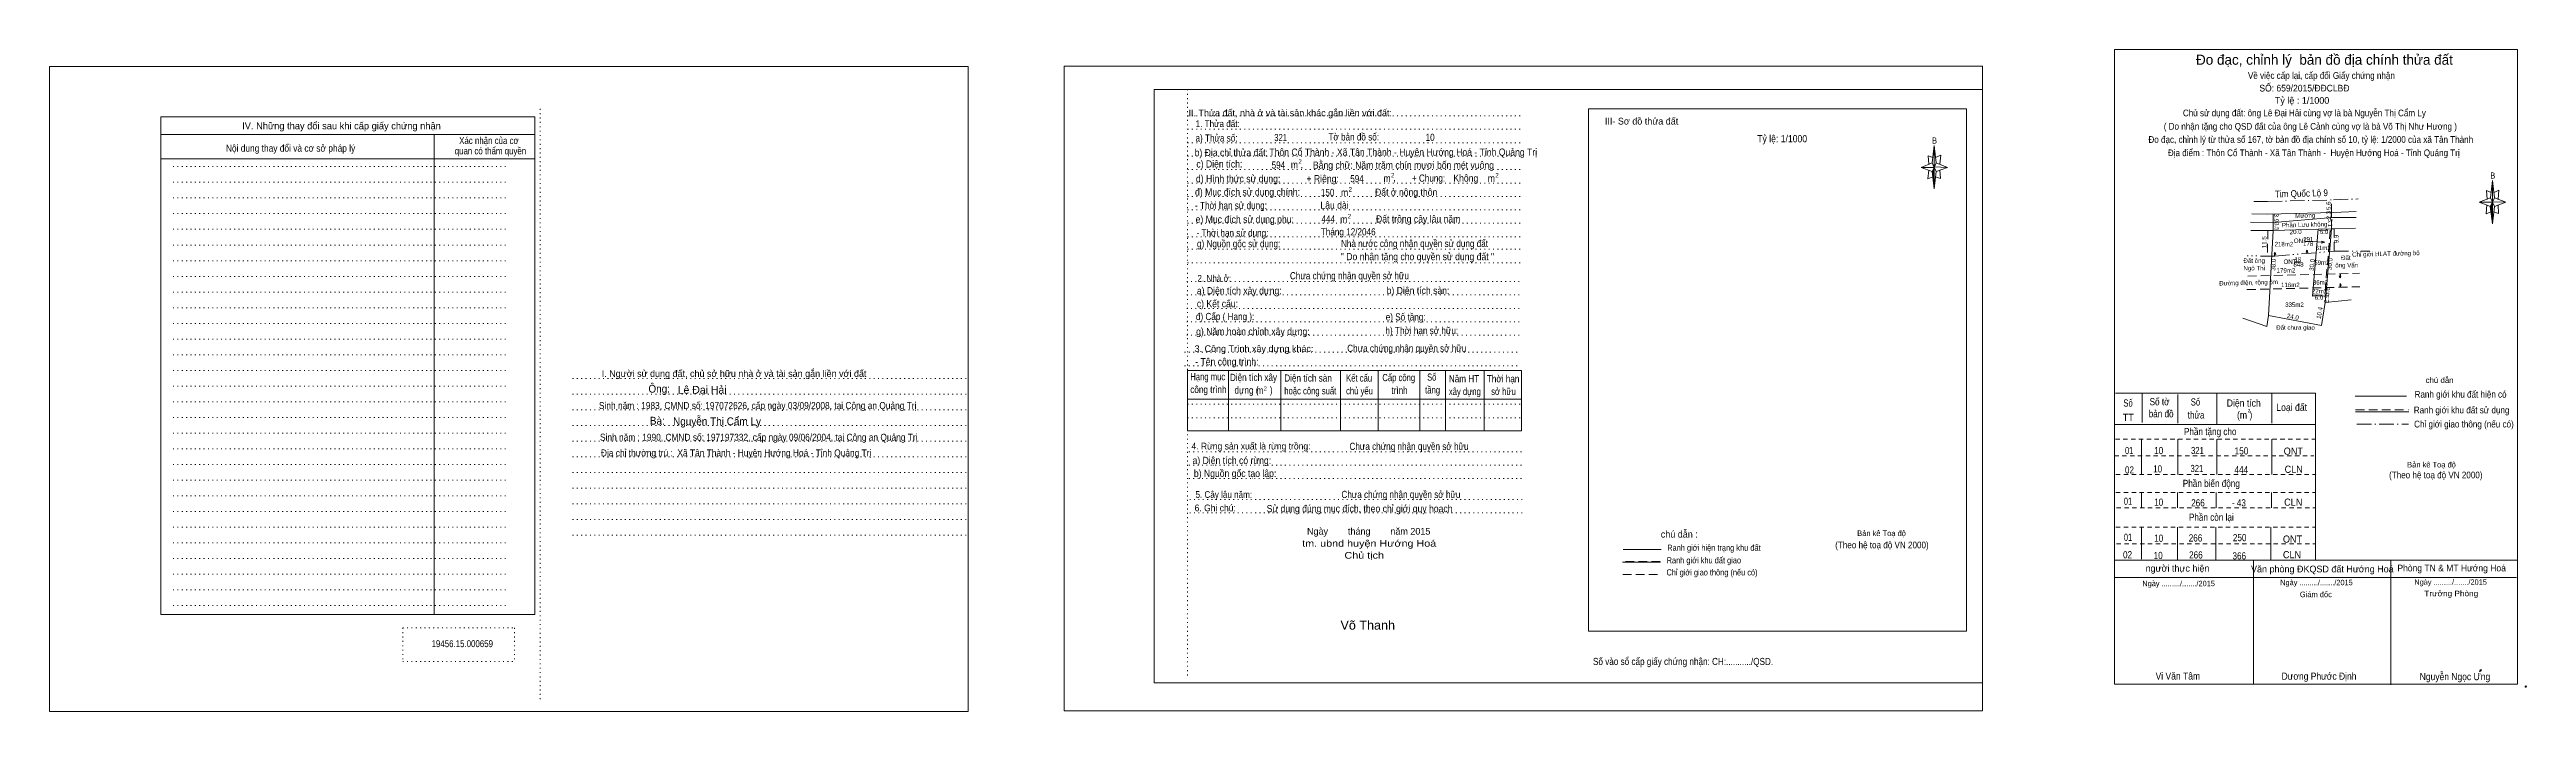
# Model space of a CAD drawing. Header units: metres. Extents: x 537628 to 538735, y 1836606 to 1836902.
import ezdxf
from ezdxf.enums import TextEntityAlignment as Align

# ---------------------------------------------------------------- set-up
doc = ezdxf.new("R2010")
doc.units = ezdxf.units.M
doc.header["$LTSCALE"] = 1.3
doc.header["$PDMODE"] = 32
doc.header["$PDSIZE"] = 0.65
for name, pattern in [('DASH_DOUBLE_DOT', [9.2, 5, -1.2, 0.3, -1.2, 0.3, -1.2]), ('DOT_DASHED', [7.7, 5, -1.2, 0.3, -1.2]), ('DOTTED', [1.5, 0.3, -1.2]), ('MEDIUM_DASHED', [4.5, 3, -1.5]), ('SHORT_DASHED', [2.7, 1.5, -1.2])]:
    doc.linetypes.add(name, pattern=pattern)
for name, color, linetype, lineweight in [('1', 7, 'DOTTED', 13), ('10', 7, 'Continuous', 13), ('2', 7, 'Continuous', 13), ('22', 7, 'Continuous', 13), ('30', 7, 'Continuous', 13), ('5', 7, 'Continuous', 13), ('50', 7, 'MEDIUM_DASHED', 13)]:
    doc.layers.add(name, color=color, linetype=linetype, lineweight=lineweight)
for name, color, linetype in [('28', 7, 'Continuous'), ('60', 7, 'Continuous'), ('62', 7, 'Continuous'), ('9', 7, 'Continuous')]:
    doc.layers.add(name, color=color, linetype=linetype)

msp = doc.modelspace()

# ---------------------------------------------------------------- hatches: boundary and pattern name
at = {"layer": '30'}
msp.add_hatch(color=256, dxfattribs=at).paths.add_polyline_path([(538470.42, 1836849.24), (538470.42, 1836839.64), (538469.42, 1836847.44)])
at = {"layer": '5'}
for points in [[(538719.85, 1836833.63), (538719.85, 1836824.03), (538718.85, 1836831.83)], [(538714.74, 1836624.57), (538714.82, 1836624.63), (538714.86, 1836624.73), (538714.78, 1836624.81), (538714.7, 1836624.85), (538714.62, 1836624.81), (538714.54, 1836624.77), (538713.98, 1836624.15), (538714.14, 1836624.15)]]:
    msp.add_hatch(color=256, dxfattribs=at).paths.add_polyline_path(points)

# ---------------------------------------------------------------- linework, layer by layer
at = {"layer": '1', "linetype": 'Continuous'}
for p, q in [((538121.82, 1836884.04), (538492.02, 1836884.04)), ((538121.82, 1836884.04), (538121.82, 1836619.04)), ((538492.02, 1836884.04), (538492.02, 1836619.04)), ((538550.8, 1836734.39), (538640.8, 1836734.39)), ((538121.82, 1836619.04), (538492.02, 1836619.04))]:
    msp.add_line(p, q, dxfattribs=at)
at = {"layer": '1'}
for p, q in [((538136.82, 1836884.04), (538136.82, 1836621.24)), ((537847.62, 1836875.36), (537847.62, 1836610.36)), ((538136.82, 1836872.24), (538285.94, 1836872.24)), ((538136.82, 1836866.24), (538285.94, 1836866.24)), ((538136.82, 1836860.24), (538285.94, 1836860.24)), ((538136.82, 1836854.24), (538285.94, 1836854.24)), ((537683.54, 1836849.56), (537832.62, 1836849.56)), ((538136.82, 1836848.24), (538285.94, 1836848.24)), ((537683.54, 1836842.56), (537832.62, 1836842.56)), ((537683.54, 1836835.56), (537832.62, 1836835.56)), ((538136.82, 1836842.24), (538285.94, 1836842.24)), ((538136.82, 1836836.24), (538285.94, 1836836.24)), ((537683.54, 1836828.56), (537832.62, 1836828.56)), ((537683.54, 1836821.56), (537832.62, 1836821.56)), ((538136.82, 1836830.24), (538285.94, 1836830.24)), ((538136.82, 1836824.24), (538285.94, 1836824.24)), ((537683.54, 1836814.56), (537832.62, 1836814.56)), ((538136.82, 1836818.24), (538285.94, 1836818.24)), ((538136.82, 1836812.76), (538285.94, 1836812.76)), ((537683.54, 1836807.56), (537832.62, 1836807.56)), ((537683.54, 1836800.56), (537832.62, 1836800.56)), ((538136.82, 1836806.64), (538285.94, 1836806.64)), ((537683.54, 1836793.56), (537832.62, 1836793.56)), ((538136.42, 1836798.24), (538285.54, 1836798.24)), ((538136.42, 1836792.24), (538285.54, 1836792.24)), ((537683.54, 1836786.56), (537832.62, 1836786.56)), ((537683.54, 1836779.56), (537832.62, 1836779.56)), ((538136.42, 1836786.24), (538285.54, 1836786.24)), ((538136.42, 1836780.24), (538285.54, 1836780.24)), ((537683.54, 1836772.56), (537832.62, 1836772.56)), ((537683.54, 1836765.56), (537832.62, 1836765.56)), ((538135.42, 1836766.64), (538284.54, 1836766.64)), ((538136.42, 1836774.24), (538285.54, 1836774.24)), ((537683.54, 1836758.56), (537832.62, 1836758.56)), ((537862.02, 1836754.96), (538038.14, 1836754.96)), ((538135.42, 1836760.64), (538284.54, 1836760.64)), ((537683.54, 1836751.56), (537832.62, 1836751.56)), ((537683.54, 1836744.56), (537832.62, 1836744.56)), ((537862.02, 1836747.96), (538038.14, 1836747.96)), ((538136.82, 1836743.44), (538285.94, 1836743.44)), ((537683.54, 1836737.56), (537832.62, 1836737.56)), ((537862.02, 1836740.96), (538038.14, 1836740.96)), ((537862.02, 1836733.96), (538038.14, 1836733.96)), ((538136.82, 1836737.44), (538285.94, 1836737.44)), ((537683.54, 1836730.56), (537832.62, 1836730.56)), ((537683.54, 1836723.56), (537832.62, 1836723.56)), ((537862.02, 1836726.96), (538038.14, 1836726.96)), ((538137.42, 1836722.24), (538286.54, 1836722.24)), ((537683.54, 1836716.56), (537832.62, 1836716.56)), ((537862.02, 1836719.96), (538038.14, 1836719.96)), ((537862.02, 1836712.96), (538038.14, 1836712.96)), ((538137.42, 1836716.24), (538286.54, 1836716.24)), ((538137.42, 1836710.24), (538286.54, 1836710.24)), ((537683.54, 1836709.56), (537832.62, 1836709.56)), ((537683.54, 1836702.56), (537832.62, 1836702.56)), ((537862.02, 1836705.96), (538038.14, 1836705.96)), ((537862.02, 1836698.96), (538038.14, 1836698.96)), ((538137.74, 1836700.96), (538286.82, 1836700.96)), ((537683.54, 1836695.56), (537832.62, 1836695.56)), ((537683.54, 1836688.56), (537832.62, 1836688.56)), ((537862.02, 1836691.96), (538038.14, 1836691.96)), ((538137.74, 1836694.96), (538286.82, 1836694.96)), ((537683.54, 1836681.56), (537832.62, 1836681.56)), ((537862.02, 1836684.96), (538038.14, 1836684.96)), ((537683.54, 1836674.56), (537832.62, 1836674.56)), ((537683.54, 1836667.56), (537832.62, 1836667.56)), ((537683.54, 1836660.56), (537832.62, 1836660.56)), ((537683.54, 1836653.56), (537832.62, 1836653.56)), ((537786.14, 1836643.56), (537836.14, 1836643.56)), ((537786.14, 1836643.56), (537786.14, 1836628.56)), ((537836.14, 1836643.56), (537836.14, 1836628.56)), ((537786.14, 1836628.56), (537836.14, 1836628.56))]:
    msp.add_line(p, q, dxfattribs=at)
at = {"layer": '1', "linetype": 'SHORT_DASHED'}
for p, q in [((538551.32, 1836727.83), (538640.44, 1836727.83)), ((538550.86, 1836720.33), (538639.98, 1836720.33)), ((538551.6, 1836712.03), (538640.72, 1836712.03)), ((538551.6, 1836703.97), (538640.72, 1836703.97)), ((538551.6, 1836688.61), (538640.72, 1836688.61)), ((538551.84, 1836697.17), (538640.96, 1836697.17)), ((538551.84, 1836681.07), (538640.96, 1836681.07))]:
    msp.add_line(p, q, dxfattribs=at)
at = {"layer": '1', "linetype": 'Continuous'}
for points in [[(537628.34, 1836606.24), (538038.74, 1836606.24), (538038.74, 1836894.24), (537628.34, 1836894.24)], [(538081.62, 1836606.44), (538492.02, 1836606.44), (538492.02, 1836894.44), (538081.62, 1836894.44)]]:
    msp.add_lwpolyline(points, close=True, dxfattribs=at)
at = {"layer": '10'}
for p, q in [((538136.82, 1836758.44), (538285.94, 1836758.44)), ((538136.82, 1836758.44), (538136.82, 1836731.56)), ((538155.14, 1836758.44), (538155.14, 1836731.56)), ((538178.54, 1836758.44), (538178.54, 1836731.56)), ((538205.14, 1836758.44), (538205.14, 1836731.56)), ((538222.02, 1836758.44), (538222.02, 1836731.56)), ((538240.62, 1836758.44), (538240.62, 1836731.56)), ((538252.02, 1836758.44), (538252.02, 1836731.56)), ((538269.34, 1836758.44), (538269.34, 1836731.56)), ((538285.94, 1836758.44), (538285.94, 1836731.56)), ((538136.82, 1836745.64), (538285.94, 1836745.64)), ((538136.82, 1836731.56), (538285.94, 1836731.56))]:
    msp.add_line(p, q, dxfattribs=at)
at = {"layer": '2'}
for p, q in [((537678.02, 1836871.84), (537845.14, 1836871.84)), ((537678.02, 1836871.84), (537678.02, 1836649.56)), ((537845.14, 1836871.84), (537845.14, 1836649.56)), ((537678.02, 1836863.84), (537845.14, 1836863.84)), ((537800.14, 1836863.84), (537800.14, 1836649.56)), ((537678.02, 1836853.04), (537845.14, 1836853.04)), ((537678.02, 1836649.56), (537845.14, 1836649.56))]:
    msp.add_line(p, q, dxfattribs=at)
msp.add_lwpolyline([(538315.94, 1836875.44), (538484.82, 1836875.44), (538484.82, 1836642.04), (538315.94, 1836642.04)], close=True, dxfattribs=at)
at = {"layer": '22', "linetype": 'MEDIUM_DASHED'}
for p, q in [((538647.88, 1836829.1), (538647.89, 1836834.71)), ((538619.41, 1836821), (538619.33, 1836809.61)), ((538621.83, 1836824.57), (538621.82, 1836828.46)), ((538621.84, 1836821.06), (538621.83, 1836824.59)), ((538647.88, 1836829.1), (538647.87, 1836826.76)), ((538647.89, 1836821.71), (538647.87, 1836826.76)), ((538649.12, 1836821.74), (538649.05, 1836811.8)), ((538610.5, 1836800.63), (538660.48, 1836801.93)), ((538610.14, 1836794.62), (538660.56, 1836795.92)), ((538639.89, 1836792.18), (538644.92, 1836792.31))]:
    msp.add_line(p, q, dxfattribs=at)
at = {"layer": '22'}
for p, q in [((538622.03, 1836824.59), (538611.73, 1836824.69)), ((538619.74, 1836783.07), (538621.84, 1836821.06)), ((538621.84, 1836821.06), (538641.89, 1836821.56)), ((538622.03, 1836824.59), (538648.32, 1836826.8)), ((538648.32, 1836826.8), (538658.99, 1836826.84)), ((538636.22, 1836816.09), (538638.83, 1836816.09)), ((538644.97, 1836815.8), (538638.83, 1836816.09)), ((538644.97, 1836815.8), (538643.24, 1836815.39)), ((538644.97, 1836815.8), (538643.4, 1836816.3)), ((538631.74, 1836806.87), (538634.12, 1836806.87)), ((538645.38, 1836791.82), (538645.14, 1836788.94)), ((538645.14, 1836788.94), (538656.69, 1836790.03))]:
    msp.add_line(p, q, dxfattribs=at)
at = {"layer": '22', "linetype": 'DASH_DOUBLE_DOT'}
for p, q in [((538622.61, 1836809.58), (538610.22, 1836809.7)), ((538622.61, 1836809.58), (538649.02, 1836811.8)), ((538649.02, 1836811.8), (538665.07, 1836811.87))]:
    msp.add_line(p, q, dxfattribs=at)
at = {"layer": '22', "lineweight": 25}
for p, q in [((538622.61, 1836811.18), (538622.85, 1836810.36)), ((538636.93, 1836812.25), (538636.6, 1836811.18)), ((538636.93, 1836812.25), (538636.93, 1836810.81)), ((538636.93, 1836812.25), (538637.18, 1836811.26)), ((538651.82, 1836799.86), (538651.47, 1836800.73)), ((538651.81, 1836797.39), (538651.56, 1836796.49)), ((538651.81, 1836797.39), (538651.81, 1836795.69)), ((538651.81, 1836797.39), (538652.05, 1836796.49))]:
    msp.add_line(p, q, dxfattribs=at)
at = {"layer": '22', "linetype": 'DOT_DASHED'}
msp.add_lwpolyline([(538613.17, 1836834.02), (538619.36, 1836834), (538648.81, 1836834.73), (538659.84, 1836835.12)], dxfattribs=at)
at = {"layer": '22'}
for points in [[(538611.92, 1836821.03), (538619.5, 1836821), (538621.84, 1836821.06)], [(538612.26, 1836828.43), (538619.42, 1836828.4), (538648.98, 1836829.13), (538658.88, 1836829.48)], [(538641.89, 1836821.56), (538639.34, 1836791.67), (538645.38, 1836791.82)], [(538641.89, 1836821.56), (538647.89, 1836821.71), (538645.38, 1836791.82)], [(538647.89, 1836821.71), (538649.2, 1836821.74), (538658.66, 1836822.07)], [(538619.74, 1836783.07), (538643.38, 1836778.61), (538645.14, 1836788.94)], [(538608.25, 1836781.87), (538618.98, 1836778.23), (538619.74, 1836783.07)]]:
    msp.add_lwpolyline(points, dxfattribs=at)
at = {"layer": '22', "linetype": 'MEDIUM_DASHED'}
msp.add_lwpolyline([(538642.35, 1836821.07), (538647.34, 1836821.2), (538644.92, 1836792.31)], dxfattribs=at)
at = {"layer": '22', "lineweight": 25}
for points in [[(538622.61, 1836809.58), (538622.61, 1836811.18), (538622.32, 1836810.31)], [(538651.82, 1836801.64), (538651.82, 1836799.86), (538652.05, 1836800.73)]]:
    msp.add_lwpolyline(points, dxfattribs=at)
at = {"layer": '30'}
for p, q in [((538469.54, 1836851.24), (538470.42, 1836859.04)), ((538469.54, 1836847.44), (538464.54, 1836849.24)), ((538471.34, 1836847.44), (538470.42, 1836839.64)), ((538473.14, 1836844.24), (538471.02, 1836845.04)), ((538471.34, 1836851.24), (538476.34, 1836849.24)), ((538472.94, 1836848.04), (538473.14, 1836844.24))]:
    msp.add_line(p, q, dxfattribs=at)
for points in [[(538469.82, 1836853.64), (538467.74, 1836854.44), (538468.02, 1836850.64)], [(538471.02, 1836853.64), (538473.34, 1836854.64), (538472.94, 1836850.64)], [(538470.42, 1836849.24), (538469.54, 1836851.24), (538464.54, 1836849.24)], [(538467.94, 1836848.04), (538467.54, 1836844.04), (538469.74, 1836845.04)], [(538470.42, 1836849.24), (538471.34, 1836847.44), (538476.34, 1836849.24)]]:
    msp.add_lwpolyline(points, dxfattribs=at)
for points in [[(538470.42, 1836859.04), (538471.34, 1836851.24), (538470.42, 1836849.24)], [(538470.42, 1836849.24), (538464.54, 1836849.24), (538469.54, 1836851.24), (538471.34, 1836847.44), (538476.34, 1836849.24), (538470.42, 1836849.44)], [(538470.42, 1836849.24), (538470.42, 1836839.64), (538469.42, 1836847.44)]]:
    msp.add_lwpolyline(points, close=True, dxfattribs=at)
at = {"layer": '5'}
for p, q in [((538718.93, 1836835.63), (538719.85, 1836843.43)), ((538718.93, 1836831.83), (538713.93, 1836833.63)), ((538720.73, 1836831.83), (538719.85, 1836824.03)), ((538720.73, 1836835.63), (538725.73, 1836833.63)), ((538722.33, 1836832.43), (538722.53, 1836828.63)), ((538722.53, 1836828.63), (538720.45, 1836829.43)), ((538551.4, 1836748.39), (538640.8, 1836748.39)), ((538563.28, 1836748.07), (538563.28, 1836735.27)), ((538579.28, 1836747.79), (538579.28, 1836734.99)), ((538596.6, 1836748.39), (538596.6, 1836734.67)), ((538621.2, 1836748.39), (538621.2, 1836734.99)), ((538640.8, 1836748.39), (538640.8, 1836673.75)), ((538658.48, 1836747.11), (538681.48, 1836747.11)), ((538658.68, 1836739.99), (538682.48, 1836739.99)), ((538563, 1836727.83), (538563, 1836712.03)), ((538579.28, 1836727.83), (538579.28, 1836712.03)), ((538596.6, 1836727.83), (538596.6, 1836712.03)), ((538621.2, 1836727.83), (538621.2, 1836712.03)), ((538563, 1836703.97), (538563, 1836697.17)), ((538579.1, 1836703.97), (538579.1, 1836697.17)), ((538596.44, 1836703.97), (538596.44, 1836697.17)), ((538621.08, 1836703.97), (538621.08, 1836697.17)), ((538563, 1836688.61), (538563, 1836674.29)), ((538579.1, 1836688.61), (538579.1, 1836674.05)), ((538596.2, 1836688.61), (538596.2, 1836674.05)), ((538620.82, 1836688.61), (538620.82, 1836673.79)), ((538551, 1836673.75), (538731, 1836673.75)), ((538551, 1836666.05), (538730.6, 1836666.05)), ((538613.12, 1836673.75), (538613.12, 1836618.35)), ((538674.46, 1836673.53), (538674.46, 1836618.13))]:
    msp.add_line(p, q, dxfattribs=at)
at = {"layer": '5', "linetype": 'MEDIUM_DASHED'}
msp.add_line((538658.68, 1836740.99), (538682.28, 1836740.99), dxfattribs=at)
at = {"layer": '5', "linetype": 'DOT_DASHED'}
msp.add_line((538659.24, 1836734.53), (538682.24, 1836734.53), dxfattribs=at)
at = {"layer": '5'}
for points in [[(538551, 1836901.85), (538731, 1836901.85), (538731, 1836618.35), (538551, 1836618.35)], [(538719.85, 1836843.43), (538720.73, 1836835.63), (538719.85, 1836833.63)], [(538719.85, 1836833.63), (538713.93, 1836833.63), (538718.93, 1836835.63), (538720.73, 1836831.83), (538725.73, 1836833.63), (538719.85, 1836833.83)], [(538719.85, 1836833.63), (538719.85, 1836824.03), (538718.85, 1836831.83)], [(538714.74, 1836624.57), (538714.82, 1836624.63), (538714.86, 1836624.73), (538714.78, 1836624.81), (538714.7, 1836624.85), (538714.62, 1836624.81), (538714.54, 1836624.77), (538713.98, 1836624.15), (538714.14, 1836624.15)]]:
    msp.add_lwpolyline(points, close=True, dxfattribs=at)
for points in [[(538719.85, 1836833.63), (538718.93, 1836835.63), (538713.93, 1836833.63)], [(538717.33, 1836832.43), (538716.93, 1836828.43), (538719.13, 1836829.43)], [(538719.25, 1836838.03), (538717.13, 1836838.83), (538717.45, 1836835.03)], [(538719.85, 1836833.63), (538720.73, 1836831.83), (538725.73, 1836833.63)], [(538720.53, 1836838.03), (538722.73, 1836839.03), (538722.33, 1836835.03)]]:
    msp.add_lwpolyline(points, dxfattribs=at)
msp.add_point((538734.68, 1836617.35), dxfattribs=at)
at = {"layer": '50', "linetype": 'Continuous'}
for p, q in [((538348.4, 1836678.58), (538331.4, 1836678.58)), ((538348.1, 1836672.88), (538331.1, 1836672.88))]:
    msp.add_line(p, q, dxfattribs=at)
at = {"layer": '50'}
for p, q in [((538348, 1836673.28), (538330.9, 1836673.28)), ((538331.2, 1836667.4), (538348.3, 1836667.4))]:
    msp.add_line(p, q, dxfattribs=at)

# ---------------------------------------------------------------- texts
at = {"layer": '1', "width": 0.85}
msp.add_text('2', height=1.5, dxfattribs=at).set_placement((538611.065, 1836739.79), align=Align.CENTER)
at = {"layer": '10'}
for s, height, p in [('IV. Những thay đổi sau khi cấp giấy chứng nhận', 3.1, (537758.775, 1836866.24)), ('III- Sơ đồ thửa đất', 3, (538339.655, 1836868.36))]:
    msp.add_text(s, height=height, dxfattribs=at).set_placement(p, align=Align.CENTER)
for s, width, p in [('Nội dung thay đổi và cơ sở pháp lý', 0.9, (537736.035, 1836856.24)), ('Xác nhận của cơ', 0.85, (537824.65, 1836859.64)), (' 19456.15.000659', 0.85, (537812.26, 1836634.96))]:
    msp.add_text(s, height=3.1, dxfattribs=dict(at, width=width)).set_placement(p, align=Align.CENTER)
at = {"layer": '2'}
for s, height, p in [('II. Thửa đất, nhà ở và tài sản khác gắn liền với đất:', 3, (538137.22, 1836872.04)), (',', 3.2, (538187.22, 1836848.96)), (',', 3.2, (538228.62, 1836843.04)), ('3. Công Trình xây dựng khác:', 3, (538139.94, 1836766.76))]:
    msp.add_text(s, height=height, dxfattribs=at).set_placement(p)
for s, height, width, p in [('1. Thửa đất:', 3, 0.9, (538140.42, 1836867.24)), ('Tờ bản đồ số:', 3.2, 0.85, (538199.74, 1836861.24)), ('a) Thửa số:', 3.2, 0.85, (538140.34, 1836860.76)), ('Tỷ lệ: 1/1000', 3.2, 0.9, (538391.34, 1836860.44)), ('d) Hình thức sử dụng:', 3.2, 0.9, (538140.54, 1836842.56)), ('c) Diện tích:', 3.2, 0.9, (538140.74, 1836849.16)), ('m', 3.2, 0.9, (538182.94, 1836848.84)), ('2', 2, 0.8, (538186.34, 1836850.84)), ('+ Riêng:', 3.2, 0.9, (538189.94, 1836842.56)), ('Bằng chữ: Năm trăm chín mươi bốn mét vuông', 3.2, 0.9, (538192.82, 1836848.64)), ('m', 3.2, 0.9, (538224.34, 1836842.76)), ('2', 2, 0.8, (538227.74, 1836844.76)), ('+ Chung:', 3.2, 0.85, (538237.04, 1836842.84)), ('Không', 3.2, 0.9, (538255.54, 1836842.84)), ('m', 3.2, 0.9, (538270.94, 1836842.76)), ('2', 2, 0.8, (538274.34, 1836844.76)), ('đ) Mục đích sử dụng chính: ', 3.2, 0.9, (538140.14, 1836836.64)), ('- Thời hạn sử dụng: ', 3.2, 0.85, (538140.14, 1836830.64)), ('Lâu dài', 3.2, 0.9, (538196.14, 1836830.76)), ('150', 3.2, 0.85, (538196.34, 1836836.44)), ('m', 3.2, 0.9, (538205.36, 1836836.42)), ('2', 2, 0.8, (538208.76, 1836838.42)), ('Đất ở nông thôn', 3.2, 0.9, (538220.58, 1836836.56)), ('e) Mục đích sử dụng phụ: ', 3.2, 0.9, (538140.42, 1836824.44)), ('- Thời hạn sử dụng: ', 3.2, 0.85, (538140.82, 1836818.36)), ('Tháng 12/2046', 3.2, 0.85, (538196.34, 1836818.86)), ('444', 3.2, 0.85, (538196.62, 1836824.58)), ('m', 3.2, 0.9, (538204.98, 1836824.44)), ('2', 2, 0.8, (538208.38, 1836826.44)), ('Đất trồng cây lâu năm', 3.2, 0.9, (538221, 1836824.6)), ('g) Nguồn gốc sử dụng: ', 3.2, 0.85, (538141.02, 1836813.56)), ('2. Nhà ở:', 3, 0.9, (538141.22, 1836798.16)), ('a) Diện tích xây dựng:', 3.2, 0.9, (538140.94, 1836792.56)), ('c) Kết cấu:', 3.2, 0.9, (538140.94, 1836786.76)), ('b) Diện tích sàn:', 3.2, 0.9, (538225.74, 1836792.64)), ('đ) Cấp ( Hạng ):', 3.2, 0.85, (538140.54, 1836781.04)), ('g) Năm hoàn chỉnh xây dựng:', 3.2, 0.9, (538140.62, 1836774.36)), ('h) Thời hạn sở hữu:', 3.2, 0.85, (538225.22, 1836774.76)), ('e) Số tầng:', 3.2, 0.85, (538225.34, 1836780.84)), ('Hạng mục', 3.2, 0.8, (538138.02, 1836754.16)), ('- Tên công trình:', 3.2, 0.9, (538140.22, 1836760.84)), ('Diện tích xây', 3.2, 0.85, (538155.74, 1836753.84)), ('Diện tích sàn', 3.2, 0.85, (538180.02, 1836753.56)), ('Kết cấu', 3.2, 0.8, (538207.62, 1836753.56)), ('Cấp công', 3.2, 0.8, (538223.82, 1836753.76)), (' Số', 3.2, 0.75, (538242.94, 1836753.96)), ('Năm HT', 3.2, 0.85, (538253.54, 1836753.24)), ('Thời hạn', 3.2, 0.85, (538270.54, 1836753.24)), ('công trình', 3.2, 0.85, (538138.02, 1836748.44)), ('  dựng (     )', 3.2, 0.85, (538155.74, 1836748.16)), ('m', 3.2, 0.85, (538167.62, 1836748.04)), ('2', 2.014, 0.75, (538170.82, 1836749.44)), ('hoặc công suất', 3.2, 0.8, (538180.02, 1836747.84)), ('chủ yếu', 3.2, 0.8, (538207.62, 1836747.84)), ('    trình', 3.2, 0.85, (538223.82, 1836748.04)), ('tầng', 3.2, 0.8, (538242.94, 1836748.24)), ('xây dựng', 3.2, 0.8, (538253.54, 1836747.56)), ('  sở hữu', 3.2, 0.8, (538270.54, 1836747.56)), ('4. Rừng sản xuất là rừng trồng:', 3, 0.95, (538138.54, 1836723.24)), ('a) Diện tích có rừng:', 3.2, 0.9, (538139.02, 1836716.76)), ('b) Nguồn gốc tạo lập:', 3.2, 0.9, (538139.62, 1836710.96)), ('6. Ghi chú:', 3, 0.95, (538139.94, 1836695.64)), ('5. Cây lâu năm:', 3, 0.9, (538140.34, 1836701.64)), ('Số vào sổ cấp giấy chứng nhận: CH:.........../QSD.', 3.2, 0.85, (538317.94, 1836626.96))]:
    msp.add_text(s, height=height, dxfattribs=dict(at, width=width)).set_placement(p)
for s, height, width, p in [('quan có thẩm quyền', 3.1, 0.85, (537825.325, 1836855.04)), ('b) Địa chỉ thửa đất:', 3.2, 0.9, (538156.335, 1836854.24)), ('Sinh năm : 1983, CMND số: 197072626, cấp ngày 03/09/2008, tại Công an Quảng Trị', 3.1, 0.9, (537944.735, 1836741.32)), ('Ông:', 3.5, 0.95, (537900.73, 1836748.62)), ('Bà:', 3.5, 0.95, (537899.885, 1836734.32)), ('Nguyễn Thị Cẩm Ly', 3.5, 0.95, (537926.56, 1836734.08)), ('Sinh năm : 1990, CMND số: 197197332, cấp ngày 09/06/2004, tại Công an Quảng Trị', 3.1, 0.9, (537945.215, 1836727.15)), ('Địa chỉ thường trú :  Xã Tân Thành - Huyện Hướng Hoá - Tỉnh Quảng Trị', 3.1, 0.9, (537935.105, 1836720.17))]:
    msp.add_text(s, height=height, dxfattribs=dict(at, width=width)).set_placement(p, align=Align.CENTER)
for s, height, p in [('I. Người sử dụng đất, chủ sở hữu nhà ở và tài sản gắn liền với đất', 3, (537934.185, 1836755.64)), ('Lê Đại Hải', 3.5, (537919.925, 1836748.14))]:
    msp.add_text(s, height=height, dxfattribs=at).set_placement(p, align=Align.CENTER)
at = {"layer": '22'}
for s, height, rotation, width, p in [('Tim Quốc Lộ 9', 3, 1.42, 0.9, (538634.498, 1836836.119)), ('5.6', 2, 89.898, 0.85, (538647.523, 1836832.103)), ('3.9', 2, 270.147, 0.85, (538622.264, 1836826.668)), ('3.5', 2, 270.162, 0.85, (538622.484, 1836822.883)), ('Phần Lưu không', 2, 1.427, 0.9, (538635.95, 1836822.644)), ('20.0', 2, 1.429, 0.85, (538631.935, 1836819.437)), ('Mương', 2, 1.412, 0.9, (538636.175, 1836826.743)), ('6.0', 2, 1.429, 0.85, (538644.6, 1836819.48)), ('2.3', 2, 89.808, 0.85, (538647.625, 1836827.927)), ('5.1', 2, 270.261, 0.8, (538646.327, 1836824.5)), ('11.5', 2, 89.598, 0.85, (538618.836, 1836815.808)), ('9.9', 2, 89.597, 0.85, (538651.041, 1836817.278)), ('Chỉ giới HLAT đường bộ', 2, 1.417, 0.95, (538672.225, 1836809.677)), ('Đường điện, rộng 6m', 2, 1.478, 0.9, (538610.869, 1836796.779)), ('38.0', 2, 86.836, 0.9, (538622.927, 1836805.72)), ('30.0', 2, 85.206, 0.9, (538640.185, 1836805.616)), ('30.0', 2, 85.206, 0.9, (538648.175, 1836806.016)), ('6.0', 2, 1.429, 0.85, (538642.34, 1836790.13)), ('2.9', 2, 85.206, 0.9, (538646.669, 1836790.451)), ('3.6', 2, 85.2, 0.9, (538646.96, 1836793.741)), ('24.0', 2, 349.316, 0.95, (538630.465, 1836781.538)), ('10.4', 2, 80.331, 0.9, (538643.547, 1836784.077))]:
    msp.add_text(s, height=height, rotation=rotation, dxfattribs=dict(at, width=width)).set_placement(p, align=Align.CENTER)
for s, width, p in [('218m2', 0.85, (538626.64, 1836813.97)), ('ONT', 0.95, (538633.965, 1836815.46)), ('178', 0.85, (538637.45, 1836814.12)), ('291', 0.8, (538637.525, 1836816.14)), ('61m2', 0.85, (538644.165, 1836812.27)), ('Đất ', 0.95, (538654.69, 1836807.86)), ('Đất ông', 0.9, (538613.345, 1836806.56)), ('Ngô Thi', 0.9, (538613.355, 1836803.23)), ('179m2', 0.85, (538627.55, 1836802.23)), ('ONT', 0.95, (538629.375, 1836806.09)), ('848', 0.85, (538633.16, 1836804.91)), ('18', 0.8, (538632.875, 1836807.1)), ('36m2', 0.85, (538642.985, 1836796.88)), ('59m2', 0.85, (538643.605, 1836805.7)), ('ông Vấn', 0.9, (538654.695, 1836804.53)), ('116m2', 0.85, (538629.52, 1836795.75)), ('335m2', 0.85, (538631.37, 1836786.89)), ('22m2', 0.85, (538642.565, 1836792.95)), ('Đất chưa giao', 0.9, (538631.8, 1836776.7))]:
    msp.add_text(s, height=2, dxfattribs=dict(at, width=width)).set_placement(p, align=Align.CENTER)
at = {"layer": '28', "width": 0.9}
msp.add_text('" Do nhận tặng cho quyền sử dụng đất "', height=3.2, dxfattribs=at).set_placement((538205.28, 1836807.78))
at = {"layer": '30', "width": 0.75}
msp.add_text('B', height=2.756, dxfattribs=at).set_placement((538470.52, 1836859.84), align=Align.CENTER)
at = {"layer": '5'}
for s, height, p in [('Đo đạc, chỉnh lý  bản đồ địa chính thửa đất', 4.5, (538644.755, 1836895.07)), ('Tỷ lệ : 1/1000', 3, (538634.755, 1836877.63)), ('Bản kê Toạ độ', 2.5, (538692.58, 1836715.21)), ('Bản kê Toạ độ', 2.5, (538446.86, 1836684.56)), ('người thực hiện', 3, (538579.085, 1836668.67)), ('Văn phòng ĐKQSD đất Hướng Hoá', 3, (538643.815, 1836668.35)), ('Giám đốc', 2.5, (538640.92, 1836657.26))]:
    msp.add_text(s, height=height, dxfattribs=at).set_placement(p, align=Align.CENTER)
for s, height, width, p in [('Về việc cấp lại, cấp đổi Giấy chứng nhận', 3, 0.9, (538643.395, 1836888.77)), ('SỐ: 659/2015/ĐĐCLBĐ', 3, 0.95, (538635.8, 1836883.12)), ('Chủ sử dụng đất: ông Lê Đại Hải cùng vợ là bà Nguyễn Thị Cẩm Ly', 3, 0.9, (538635.785, 1836872.04)), ('( Do nhận tặng cho QSD đất của ông Lê Cảnh cùng vợ là bà Võ Thị Như Hương )', 3, 0.9, (538638.45, 1836866.06)), ('Đo đạc, chỉnh lý từ thửa số 167, tờ bản đồ địa chính số 10, tỷ lệ: 1/2000 của xã Tân Thành', 3, 0.9, (538638.655, 1836860.19)), ('Địa điểm : Thôn Cổ Thành - Xã Tân Thành -  Huyện Hướng Hoá - Tỉnh Quảng Trị ', 3, 0.9, (538640.485, 1836854.24)), ('B', 2.756, 0.75, (538719.95, 1836844.23)), ('chú dẫn', 2.5, 1.05, (538696.195, 1836752.95)), ('Số', 3.2, 0.8, (538557.005, 1836742.39)), ('Số tờ', 3.2, 0.85, (538571.065, 1836742.99)), ('Số', 3.2, 0.8, (538587.125, 1836742.87)), ('Diện tích', 3.2, 0.9, (538608.69, 1836742.39)), ('Loại đất', 3.2, 0.9, (538630.095, 1836740.47)), ('Ranh giới khu đất hiện có ', 3, 0.9, (538706.07, 1836746.39)), ('TT', 3.2, 0.95, (538557.065, 1836735.99)), ('bản đồ', 3.2, 0.85, (538571.785, 1836737.59)), ('Phần tặng cho ', 3.2, 0.85, (538594.23, 1836729.65)), ('thửa', 3.2, 0.85, (538587.385, 1836737.07)), ('(m )', 3.2, 0.9, (538609.11, 1836737.07)), ('Ranh giới khu đất sử dụng', 3, 0.9, (538706.04, 1836739.35)), ('Chỉ giới giao thông (nếu có)', 3, 0.9, (538707.07, 1836733.07)), ('01', 3.2, 0.75, (538557.475, 1836721.17)), ('10', 3.2, 0.85, (538570.695, 1836721.15)), ('321', 3.2, 0.8, (538588, 1836721.19)), ('150', 3.2, 0.85, (538607.68, 1836721.01)), ('ONT', 3.2, 0.95, (538630.83, 1836720.89)), ('02', 3.2, 0.85, (538557.645, 1836712.51)), ('10', 3.2, 0.85, (538570.205, 1836712.98)), ('Phần biến động', 3.2, 0.85, (538594.215, 1836706.49)), ('321', 3.2, 0.8, (538587.76, 1836713.15)), ('444', 3.2, 0.85, (538607.61, 1836712.65)), ('CLN', 3.2, 0.95, (538631.025, 1836712.81)), ('(Theo hệ toạ độ VN 2000)', 3, 0.9, (538694.5, 1836710.35)), ('01', 3.2, 0.75, (538556.975, 1836698.53)), ('10', 3.2, 0.85, (538570.695, 1836698.1)), ('266', 3.2, 0.85, (538588.24, 1836697.81)), ('- 43', 3.2, 0.85, (538606.505, 1836697.82)), ('CLN', 3.2, 0.95, (538630.805, 1836698.11)), ('Phần còn lại', 3.2, 0.85, (538594.215, 1836691.39)), ('(Theo hệ toạ độ VN 2000)', 3, 0.9, (538447.04, 1836679.1)), ('02', 3.2, 0.85, (538556.785, 1836674.63)), ('01', 3.2, 0.75, (538556.975, 1836682.43)), ('10', 3.2, 0.85, (538570.455, 1836674.32)), ('10', 3.2, 0.85, (538570.695, 1836682.01)), ('266', 3.2, 0.85, (538587.14, 1836682.13)), ('266', 3.2, 0.85, (538587.31, 1836674.55)), ('366', 3.2, 0.85, (538606.7, 1836674.12)), ('250', 3.2, 0.85, (538606.87, 1836682.28)), ('ONT', 3.2, 0.95, (538630.48, 1836681.63)), ('CLN', 3.2, 0.95, (538630.255, 1836674.65)), ('Phòng TN & MT Hướng Hoá', 3, 0.95, (538701.58, 1836668.79)), ('Ngày ........./......./2015', 2.4, 0.9, (538579.585, 1836662.19)), ('Ngày ........./......./2015', 2.4, 0.9, (538641.185, 1836662.63)), ('Ngày ........./......./2015', 2.4, 0.9, (538701.105, 1836662.83)), ('Trưởng Phòng', 2.5, 1.1, (538701.41, 1836657.67)), ('Vi Văn Tâm', 3.16, 0.9, (538579.23, 1836620.47)), ('Dương Phước Định', 3.15, 0.9, (538642.325, 1836620.41)), ('Nguyễn Ngọc Ưng', 3.15, 0.9, (538703.065, 1836620.21))]:
    msp.add_text(s, height=height, dxfattribs=dict(at, width=width)).set_placement(p, align=Align.CENTER)
at = {"layer": '50'}
for s, p in [('Ngày        tháng        năm 2015', (538217.73, 1836685.2)), ('chú dẫn :', (538356.49, 1836683.9))]:
    msp.add_text(s, height=3, dxfattribs=at).set_placement(p, align=Align.CENTER)
for s, height, width, p in [('tm. ubnd huyện Hướng Hoá', 3, 1.2, (538217.96, 1836679.82)), ('Chủ tịch', 3, 1.2, (538215.72, 1836674.48)), ('Ranh giới hiện trạng khu đất', 2.75, 0.9, (538371.975, 1836677.98)), ('Chỉ giới giao thông (nếu có)', 2.74, 0.9, (538371.12, 1836666.98)), ('Ranh giới khu đất giao', 2.75, 0.9, (538367.475, 1836672.38)), ('Võ Thanh', 4, 1.05, (538217.3, 1836642.78))]:
    msp.add_text(s, height=height, dxfattribs=dict(at, width=width)).set_placement(p, align=Align.CENTER)
at = {"layer": '60'}
for s, width, p in [('321', 0.8, (538175.54, 1836860.96)), ('10', 0.85, (538243.14, 1836861.04))]:
    msp.add_text(s, height=3.2, dxfattribs=dict(at, width=width)).set_placement(p)
at = {"layer": '62', "width": 0.85}
for p in [(538174.34, 1836848.7), (538209.48, 1836842.58)]:
    msp.add_text('594', height=3.2, dxfattribs=at).set_placement(p)
at = {"layer": '9'}
for s, width, p in [('Thôn Cổ Thành - Xã Tân Thành - Huyện Hướng Hoá - Tỉnh Quảng Trị', 0.9, (538173.34, 1836854.44)), (' Nhà nước công nhận quyền sử dụng đất ', 0.85, (538204.34, 1836813.64)), ('Chưa chứng nhận quyền sở hữu', 0.85, (538182.54, 1836799.24)), ('Chưa chứng nhận quyền sở hữu', 0.85, (538208.14, 1836766.84)), ('Chưa chứng nhận quyền sở hữu', 0.85, (538209.14, 1836723.04)), ('Sử dụng đúng mục đích, theo chỉ giới quy hoạch', 0.9, (538172.14, 1836695.24)), ('Chưa chứng nhận quyền sở hữu', 0.85, (538205.54, 1836701.56))]:
    msp.add_text(s, height=3.2, dxfattribs=dict(at, width=width)).set_placement(p)

doc.saveas('drawing.dxf')
